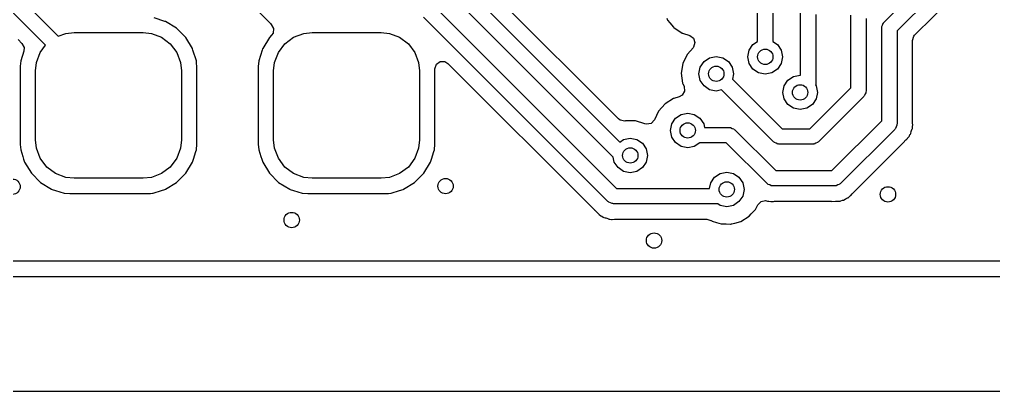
# Model space of a CAD drawing. Extents: x 100.2 to 143.8, y -109.8 to -50.2.
# Drawn here: x 119.29 to 131.97, y -93.92 to -89.07 of the extents above; entities that cross this region are included whole.
import ezdxf

# ---------------------------------------------------------------- set-up
doc = ezdxf.new("R2010")
doc.units = 0
doc.layers.add('BLACK', color=7, linetype='CONTINUOUS')

msp = doc.modelspace()

# ---------------------------------------------------------------- linework, layer by layer
at = {"layer": 'BLACK', "linetype": 'CONTINUOUS'}
for p, q in [((118.456, -87.9495), (119.795, -89.2883)), ((119.631, -89.4072), (118.285, -88.0616)), ((130.547, -89.1083), (131.505, -88.1506)), ((131.676, -88.2627), (130.718, -89.2204)), ((124.95, -88.5086), (127.109, -90.6677)), ((127.091, -90.3661), (125.179, -88.4545)), ((130.947, -89.2745), (131.78, -88.4423)), ((127.023, -90.8647), (124.779, -88.6207)), ((122.107, -88.6704), (122.552, -89.1151)), ((124.663, -88.8698), (127.066, -91.2725)), ((126.954, -91.4432), (124.551, -89.0405)), ((128.902, -89.3586), (128.902, -88.9305)), ((129.102, -88.9719), (129.102, -89.3586)), ((129.459, -89.7964), (129.459, -88.965)), ((129.659, -89.0064), (129.659, -89.9182)), ((130.115, -89.9626), (130.115, -89.016)), ((121.185, -89.0951), (121.043, -89.0505)), ((121.191, -89.0968), (121.185, -89.0951)), ((121.185, -89.0951), (121.185, -89.0951)), ((121.336, -89.1846), (121.191, -89.0968)), ((122.552, -89.1151), (122.555, -89.1183)), ((122.555, -89.1183), (122.557, -89.1227)), ((122.557, -89.1227), (122.569, -89.1344)), ((122.569, -89.1344), (122.599, -89.1878)), ((127.719, -89.0545), (127.729, -89.078)), ((127.729, -89.078), (127.76, -89.1151)), ((127.76, -89.1151), (127.808, -89.1713)), ((127.808, -89.1713), (127.808, -89.1713)), ((127.808, -89.1713), (127.812, -89.1767)), ((130.315, -89.0574), (130.315, -90.004)), ((130.518, -89.179), (130.52, -89.1713)), ((130.519, -89.1634), (130.53, -89.1425)), ((130.52, -89.1713), (130.519, -89.1634)), ((130.53, -89.1425), (130.537, -89.1202)), ((130.537, -89.1202), (130.544, -89.1155)), ((130.544, -89.1155), (130.547, -89.1083)), ((119.795, -89.2883), (119.892, -89.2517)), ((119.892, -89.2517), (120, -89.24)), ((120, -89.24), (120.9, -89.24)), ((120.9, -89.24), (121.008, -89.2517)), ((121.008, -89.2517), (121.14, -89.3014)), ((121.455, -89.3045), (121.336, -89.1846)), ((122.572, -89.277), (122.545, -89.3045)), ((122.592, -89.2486), (122.572, -89.277)), ((122.599, -89.1878), (122.592, -89.2486)), ((122.86, -89.3014), (122.992, -89.2517)), ((122.992, -89.2517), (123.1, -89.24)), ((123.1, -89.24), (124, -89.24)), ((124, -89.24), (124.108, -89.2517)), ((124.108, -89.2517), (124.24, -89.3014)), ((127.812, -89.1767), (127.92, -89.2482)), ((127.92, -89.2482), (127.926, -89.2503)), ((127.926, -89.2503), (127.926, -89.2503)), ((127.926, -89.2503), (128.018, -89.2789)), ((128.018, -89.2789), (128.068, -89.3143)), ((130.518, -90.3906), (130.518, -89.179)), ((130.718, -89.2204), (130.718, -90.432)), ((130.919, -89.3445), (130.937, -89.2863)), ((130.937, -89.2863), (130.947, -89.2745)), ((119.272, -89.3321), (119.322, -89.3822)), ((119.322, -89.3822), (119.35, -89.4367)), ((119.561, -89.4997), (119.631, -89.4072)), ((121.14, -89.3014), (121.254, -89.3864)), ((121.254, -89.3864), (121.339, -89.4997)), ((121.543, -89.4494), (121.455, -89.3045)), ((122.545, -89.3045), (122.457, -89.4494)), ((122.661, -89.4997), (122.746, -89.3864)), ((122.746, -89.3864), (122.86, -89.3014)), ((124.24, -89.3014), (124.354, -89.3864)), ((124.354, -89.3864), (124.439, -89.4997)), ((128.068, -89.3143), (128.087, -89.3723)), ((128.087, -89.3723), (128.069, -89.4307)), ((128.794, -89.4711), (128.842, -89.3981)), ((128.842, -89.3981), (128.902, -89.3586)), ((129.102, -89.3586), (129.161, -89.3981)), ((129.161, -89.3981), (129.209, -89.4711)), ((130.919, -90.4047), (130.919, -89.3445)), ((119.347, -89.4818), (119.306, -89.6112)), ((119.35, -89.4367), (119.347, -89.4818)), ((119.512, -89.6324), (119.561, -89.4997)), ((121.339, -89.4997), (121.388, -89.6324)), ((121.545, -89.4551), (121.543, -89.4494)), ((121.549, -89.4689), (121.545, -89.4551)), ((121.545, -89.4551), (121.545, -89.4551)), ((121.594, -89.6112), (121.549, -89.4689)), ((122.451, -89.4689), (122.406, -89.6112)), ((122.455, -89.4551), (122.451, -89.4689)), ((122.457, -89.4494), (122.455, -89.4551)), ((122.455, -89.4551), (122.455, -89.4551)), ((122.612, -89.6324), (122.661, -89.4997)), ((124.439, -89.4997), (124.488, -89.6324)), ((127.984, -89.5281), (127.929, -89.6449)), ((127.988, -89.5228), (127.984, -89.5281)), ((128.062, -89.4389), (127.988, -89.5228)), ((128.069, -89.4307), (128.062, -89.4389)), ((128.777, -89.5572), (128.794, -89.4711)), ((129.209, -89.4711), (129.227, -89.5572)), ((119.306, -89.6112), (119.3, -89.6783)), ((119.3, -89.6783), (119.3, -90.7017)), ((119.5, -89.7397), (119.512, -89.6324)), ((121.388, -89.6324), (121.4, -89.7397)), ((121.594, -89.6164), (121.594, -89.6112)), ((121.596, -89.6385), (121.594, -89.6164)), ((121.594, -89.6164), (121.594, -89.6164)), ((121.6, -89.6837), (121.596, -89.6385)), ((122.406, -89.6112), (122.4, -89.6837)), ((122.6, -89.7397), (122.612, -89.6324)), ((124.488, -89.6324), (124.5, -89.7397)), ((124.7, -89.7123), (124.719, -89.6541)), ((124.719, -89.6541), (124.769, -89.6182)), ((124.769, -89.6182), (124.83, -89.6182)), ((124.83, -89.6182), (124.87, -89.6423)), ((124.87, -89.6423), (126.774, -91.5472)), ((127.929, -89.6449), (127.909, -89.7724)), ((128.156, -89.6919), (128.205, -89.6189)), ((128.205, -89.6189), (128.278, -89.5701)), ((128.278, -89.5701), (128.364, -89.553)), ((128.364, -89.553), (128.45, -89.5701)), ((128.45, -89.5701), (128.523, -89.6189)), ((128.523, -89.6189), (128.572, -89.6919)), ((128.794, -89.6433), (128.777, -89.5572)), ((128.842, -89.7163), (128.794, -89.6433)), ((129.209, -89.6433), (129.161, -89.7163)), ((129.227, -89.5572), (129.209, -89.6433)), ((119.5, -90.6403), (119.5, -89.7397)), ((121.4, -89.7397), (121.4, -90.6403)), ((121.601, -90.6963), (121.6, -89.6837)), ((122.4, -89.6837), (122.4, -90.6963)), ((122.6, -90.6403), (122.6, -89.7397)), ((124.5, -89.7397), (124.5, -90.6403)), ((124.701, -90.6963), (124.7, -89.7123)), ((127.909, -89.7724), (127.926, -89.9004)), ((128.139, -89.778), (128.156, -89.6919)), ((128.156, -89.8641), (128.139, -89.778)), ((128.572, -89.6919), (128.589, -89.778)), ((128.589, -89.778), (128.575, -89.8477)), ((128.915, -89.7651), (128.842, -89.7163)), ((129.002, -89.7822), (128.915, -89.7651)), ((129.088, -89.7651), (129.002, -89.7822)), ((129.161, -89.7163), (129.088, -89.7651)), ((129.37, -89.813), (129.456, -89.7959)), ((129.456, -89.7959), (129.459, -89.7964)), ((127.926, -89.9004), (127.928, -89.9068)), ((127.928, -89.9068), (127.928, -89.9069)), ((127.928, -89.9069), (127.945, -89.9449)), ((128.205, -89.9371), (128.156, -89.8641)), ((128.575, -89.8477), (129.222, -90.495)), ((129.248, -89.9348), (129.297, -89.8618)), ((129.297, -89.8618), (129.37, -89.813)), ((129.659, -89.9182), (129.657, -89.9241)), ((129.657, -89.9241), (129.664, -89.9348)), ((127.921, -90.0586), (127.882, -90.0799)), ((127.951, -90.0057), (127.921, -90.0586)), ((127.945, -89.9449), (127.951, -90.0057)), ((128.278, -89.9859), (128.205, -89.9371)), ((128.364, -90.003), (128.278, -89.9859)), ((128.434, -89.9891), (128.364, -90.003)), ((129.11, -90.6657), (128.434, -89.9891)), ((129.231, -90.0209), (129.248, -89.9348)), ((129.248, -90.107), (129.231, -90.0209)), ((129.583, -90.495), (130.115, -89.9626)), ((129.664, -89.9348), (129.681, -90.0209)), ((129.681, -90.0209), (129.664, -90.107)), ((130.303, -90.0405), (130.296, -90.0628)), ((130.314, -90.0196), (130.303, -90.0405)), ((130.315, -90.004), (130.313, -90.0117)), ((130.313, -90.0117), (130.314, -90.0196)), ((127.697, -90.1704), (127.612, -90.2671)), ((127.806, -90.1015), (127.697, -90.1704)), ((127.813, -90.0996), (127.806, -90.1015)), ((127.882, -90.0799), (127.813, -90.0996)), ((127.813, -90.0996), (127.813, -90.0996)), ((129.297, -90.18), (129.248, -90.107)), ((129.37, -90.2287), (129.297, -90.18)), ((129.615, -90.18), (129.542, -90.2287)), ((129.664, -90.107), (129.615, -90.18)), ((130.286, -90.0747), (129.695, -90.6657)), ((130.289, -90.0675), (130.286, -90.0747)), ((130.296, -90.0628), (130.289, -90.0675)), ((127.612, -90.2671), (127.559, -90.3798)), ((127.833, -90.3579), (127.906, -90.3091)), ((127.906, -90.3091), (127.992, -90.292)), ((127.992, -90.292), (128.078, -90.3091)), ((128.078, -90.3091), (128.151, -90.3579)), ((129.456, -90.2459), (129.37, -90.2287)), ((129.542, -90.2287), (129.456, -90.2459)), ((127.114, -90.3833), (127.091, -90.3661)), ((127.174, -90.3941), (127.114, -90.3833)), ((127.175, -90.394), (127.174, -90.3941)), ((127.182, -90.3921), (127.175, -90.394)), ((127.189, -90.3921), (127.182, -90.3921)), ((127.242, -90.3924), (127.189, -90.3921)), ((127.189, -90.3921), (127.189, -90.3921)), ((127.311, -90.3929), (127.242, -90.3924)), ((127.435, -90.4298), (127.311, -90.3929)), ((127.457, -90.4359), (127.435, -90.4297)), ((127.435, -90.4297), (127.435, -90.4298)), ((127.517, -90.4244), (127.457, -90.4359)), ((127.559, -90.3798), (127.517, -90.4244)), ((127.767, -90.517), (127.784, -90.4309)), ((127.784, -90.4309), (127.833, -90.3579)), ((128.151, -90.3579), (128.2, -90.4309)), ((128.2, -90.4309), (128.209, -90.478)), ((129.869, -91.04), (130.518, -90.3906)), ((130.718, -90.432), (130.716, -90.4397)), ((130.716, -90.4397), (130.717, -90.4476)), ((130.919, -90.418), (130.919, -90.4047)), ((130.923, -90.4469), (130.919, -90.418)), ((127.784, -90.6031), (127.767, -90.517)), ((128.209, -90.478), (128.535, -90.478)), ((128.535, -90.478), (128.543, -90.4805)), ((128.543, -90.4805), (128.551, -90.4792)), ((128.551, -90.4792), (128.572, -90.4899)), ((128.572, -90.4899), (128.594, -90.4971)), ((128.594, -90.4971), (128.599, -90.5036)), ((128.599, -90.5036), (128.606, -90.5073)), ((128.606, -90.5073), (129.138, -91.04)), ((129.222, -90.495), (129.583, -90.495)), ((130.689, -90.5027), (129.981, -91.2107)), ((130.692, -90.4955), (130.689, -90.5027)), ((130.699, -90.4908), (130.692, -90.4955)), ((130.706, -90.4685), (130.699, -90.4908)), ((130.717, -90.4476), (130.706, -90.4685)), ((130.881, -90.5847), (130.891, -90.5653)), ((130.891, -90.5653), (130.892, -90.5634)), ((130.892, -90.5634), (130.897, -90.5559)), ((130.892, -90.5634), (130.892, -90.5634)), ((130.897, -90.5559), (130.904, -90.5299)), ((130.904, -90.5299), (130.908, -90.5161)), ((130.908, -90.5161), (130.915, -90.4979)), ((130.915, -90.4979), (130.918, -90.4914)), ((130.915, -90.4979), (130.915, -90.4979)), ((130.918, -90.4914), (130.919, -90.4851)), ((130.919, -90.4789), (130.921, -90.4561)), ((130.919, -90.4851), (130.919, -90.4789)), ((130.921, -90.4558), (130.923, -90.4469)), ((130.921, -90.4561), (130.921, -90.4558)), ((130.921, -90.4558), (130.921, -90.4558)), ((119.512, -90.7476), (119.5, -90.6403)), ((121.4, -90.6403), (121.388, -90.7476)), ((122.612, -90.7476), (122.6, -90.6403)), ((124.5, -90.6403), (124.488, -90.7476)), ((127.109, -90.6677), (127.158, -90.6351)), ((127.158, -90.6351), (127.244, -90.618)), ((127.244, -90.618), (127.33, -90.6351)), ((127.33, -90.6351), (127.403, -90.6839)), ((127.403, -90.6839), (127.452, -90.7569)), ((127.833, -90.6761), (127.784, -90.6031)), ((127.906, -90.7249), (127.833, -90.6761)), ((128.148, -90.678), (128.078, -90.7249)), ((128.494, -90.678), (128.148, -90.678)), ((129.026, -91.2107), (128.494, -90.678)), ((129.117, -90.6694), (129.11, -90.6657)), ((129.122, -90.6759), (129.117, -90.6694)), ((129.144, -90.6831), (129.122, -90.6759)), ((129.165, -90.6938), (129.144, -90.6831)), ((129.173, -90.6925), (129.165, -90.6938)), ((129.181, -90.695), (129.173, -90.6925)), ((129.632, -90.6925), (129.624, -90.695)), ((129.64, -90.6938), (129.632, -90.6925)), ((129.661, -90.6831), (129.64, -90.6938)), ((129.683, -90.6759), (129.661, -90.6831)), ((129.688, -90.6694), (129.683, -90.6759)), ((129.695, -90.6657), (129.688, -90.6694)), ((130.616, -90.8588), (130.793, -90.6823)), ((130.793, -90.6823), (130.796, -90.6796)), ((130.796, -90.6796), (130.8, -90.6774)), ((130.8, -90.6774), (130.834, -90.6412)), ((130.834, -90.6412), (130.836, -90.6385)), ((130.836, -90.6385), (130.85, -90.6247)), ((130.85, -90.6247), (130.853, -90.621)), ((130.853, -90.621), (130.856, -90.6171)), ((130.856, -90.6171), (130.87, -90.6021)), ((130.87, -90.6021), (130.876, -90.5954)), ((130.87, -90.6021), (130.87, -90.6021)), ((130.876, -90.5954), (130.88, -90.5869)), ((130.88, -90.5869), (130.881, -90.5847)), ((130.88, -90.5869), (130.88, -90.5869)), ((119.3, -90.7017), (119.306, -90.7688)), ((119.306, -90.7688), (119.334, -90.8565)), ((119.561, -90.8803), (119.512, -90.7476)), ((121.388, -90.7476), (121.339, -90.8803)), ((121.556, -90.8903), (121.586, -90.7924)), ((121.586, -90.7924), (121.594, -90.7688)), ((121.594, -90.7688), (121.601, -90.6963)), ((122.4, -90.6963), (122.406, -90.7688)), ((122.406, -90.7688), (122.434, -90.8565)), ((122.661, -90.8803), (122.612, -90.7476)), ((124.488, -90.7476), (124.439, -90.8803)), ((124.656, -90.8903), (124.686, -90.7924)), ((124.686, -90.7924), (124.694, -90.7688)), ((124.694, -90.7688), (124.701, -90.6963)), ((127.452, -90.7569), (127.469, -90.843)), ((127.992, -90.742), (127.906, -90.7249)), ((128.078, -90.7249), (127.992, -90.742)), ((129.624, -90.695), (129.181, -90.695)), ((119.334, -90.8565), (119.344, -90.8903)), ((119.344, -90.8903), (119.357, -90.9306)), ((119.357, -90.9306), (119.445, -91.0755)), ((119.646, -90.9936), (119.561, -90.8803)), ((121.339, -90.8803), (121.254, -90.9936)), ((121.455, -91.0755), (121.543, -90.9306)), ((121.543, -90.9306), (121.556, -90.8903)), ((122.434, -90.8565), (122.444, -90.8903)), ((122.444, -90.8903), (122.457, -90.9306)), ((122.457, -90.9306), (122.545, -91.0755)), ((122.746, -90.9936), (122.661, -90.8803)), ((124.439, -90.8803), (124.354, -90.9936)), ((124.555, -91.0755), (124.643, -90.9306)), ((124.643, -90.9306), (124.656, -90.8903)), ((127.036, -90.9291), (127.023, -90.8647)), ((127.085, -91.0021), (127.036, -90.9291)), ((127.452, -90.9291), (127.403, -91.0021)), ((127.469, -90.843), (127.452, -90.9291)), ((130.142, -91.3332), (130.616, -90.8588)), ((119.76, -91.0786), (119.646, -90.9936)), ((121.254, -90.9936), (121.14, -91.0786)), ((122.86, -91.0786), (122.746, -90.9936)), ((124.354, -90.9936), (124.24, -91.0786)), ((127.158, -91.0509), (127.085, -91.0021)), ((127.244, -91.068), (127.158, -91.0509)), ((127.33, -91.0509), (127.244, -91.068)), ((127.403, -91.0021), (127.33, -91.0509)), ((128.415, -91.0778), (128.501, -91.0606)), ((128.501, -91.0606), (128.587, -91.0778)), ((129.138, -91.04), (129.869, -91.04)), ((119.445, -91.0755), (119.564, -91.1954)), ((119.564, -91.1954), (119.709, -91.2832)), ((119.892, -91.1283), (119.76, -91.0786)), ((120, -91.14), (119.892, -91.1283)), ((120.9, -91.14), (120, -91.14)), ((121.008, -91.1283), (120.9, -91.14)), ((121.14, -91.0786), (121.008, -91.1283)), ((121.191, -91.2832), (121.336, -91.1954)), ((121.336, -91.1954), (121.455, -91.0755)), ((122.545, -91.0755), (122.664, -91.1954)), ((122.664, -91.1954), (122.809, -91.2832)), ((122.992, -91.1283), (122.86, -91.0786)), ((123.1, -91.14), (122.992, -91.1283)), ((124, -91.14), (123.1, -91.14)), ((124.108, -91.1283), (124, -91.14)), ((124.24, -91.0786), (124.108, -91.1283)), ((124.291, -91.2832), (124.436, -91.1954)), ((124.436, -91.1954), (124.555, -91.0755)), ((128.278, -91.2725), (128.293, -91.1995)), ((128.293, -91.1995), (128.342, -91.1265)), ((128.342, -91.1265), (128.415, -91.0778)), ((128.587, -91.0778), (128.66, -91.1265)), ((128.66, -91.1265), (128.709, -91.1995)), ((128.709, -91.1995), (128.726, -91.2856)), ((119.709, -91.2832), (119.715, -91.2849)), ((119.715, -91.2849), (119.715, -91.2849)), ((119.715, -91.2849), (119.759, -91.2986)), ((119.759, -91.2986), (119.871, -91.3338)), ((121.029, -91.3338), (121.141, -91.2986)), ((121.141, -91.2986), (121.185, -91.2849)), ((121.185, -91.2849), (121.191, -91.2832)), ((121.185, -91.2849), (121.185, -91.2849)), ((122.809, -91.2832), (122.815, -91.2849)), ((122.815, -91.2849), (122.815, -91.2849)), ((122.815, -91.2849), (122.859, -91.2986)), ((122.859, -91.2986), (122.971, -91.3338)), ((124.129, -91.3338), (124.241, -91.2986)), ((124.241, -91.2986), (124.285, -91.2849)), ((124.285, -91.2849), (124.291, -91.2832)), ((124.285, -91.2849), (124.285, -91.2849)), ((127.066, -91.2725), (128.278, -91.2725)), ((128.726, -91.2856), (128.709, -91.3717)), ((129.033, -91.2144), (129.026, -91.2107)), ((129.038, -91.2209), (129.033, -91.2144)), ((129.06, -91.2281), (129.038, -91.2209)), ((129.081, -91.2388), (129.06, -91.2281)), ((129.089, -91.2375), (129.081, -91.2388)), ((129.097, -91.24), (129.089, -91.2375)), ((129.91, -91.24), (129.097, -91.24)), ((129.918, -91.2375), (129.91, -91.24)), ((129.926, -91.2388), (129.918, -91.2375)), ((129.947, -91.2281), (129.926, -91.2388)), ((129.969, -91.2209), (129.947, -91.2281)), ((129.974, -91.2144), (129.969, -91.2209)), ((129.981, -91.2107), (129.974, -91.2144)), ((119.871, -91.3338), (119.944, -91.3405)), ((119.944, -91.3405), (120.45, -91.3405)), ((120.45, -91.3405), (120.956, -91.3405)), ((120.956, -91.3405), (120.996, -91.3369)), ((120.996, -91.3369), (121.024, -91.3343)), ((121.024, -91.3343), (121.029, -91.3338)), ((121.024, -91.3343), (121.024, -91.3343)), ((122.971, -91.3338), (123.044, -91.3405)), ((123.044, -91.3405), (123.55, -91.3405)), ((123.55, -91.3405), (124.056, -91.3405)), ((124.056, -91.3405), (124.096, -91.3369)), ((124.096, -91.3369), (124.124, -91.3343)), ((124.124, -91.3343), (124.129, -91.3338)), ((124.124, -91.3343), (124.124, -91.3343)), ((126.961, -91.4469), (126.954, -91.4432)), ((126.966, -91.4534), (126.961, -91.4469)), ((126.988, -91.4606), (126.966, -91.4534)), ((128.66, -91.4447), (128.587, -91.4935)), ((128.709, -91.3717), (128.66, -91.4447)), ((128.905, -91.4858), (128.947, -91.4416)), ((128.947, -91.4416), (129.007, -91.4309)), ((129.007, -91.4309), (129.03, -91.437)), ((129.03, -91.437), (129.038, -91.4399)), ((129.038, -91.4399), (129.044, -91.4405)), ((129.044, -91.4405), (129.05, -91.4405)), ((129.05, -91.4405), (129.073, -91.4432)), ((129.073, -91.4432), (129.073, -91.4432)), ((129.073, -91.4432), (129.073, -91.4432)), ((129.073, -91.4432), (129.082, -91.4453)), ((129.082, -91.4453), (129.111, -91.4414)), ((129.111, -91.4414), (129.124, -91.4405)), ((129.124, -91.4405), (129.856, -91.4405)), ((129.856, -91.4405), (129.861, -91.4408)), ((129.861, -91.4408), (129.865, -91.4424)), ((129.865, -91.4424), (129.915, -91.4406)), ((129.915, -91.4406), (129.918, -91.4405)), ((129.918, -91.4405), (129.938, -91.4405)), ((129.938, -91.4405), (129.942, -91.4397)), ((129.942, -91.4397), (129.948, -91.4393)), ((129.948, -91.4393), (129.964, -91.4387)), ((129.964, -91.4387), (129.968, -91.4386)), ((129.968, -91.4386), (129.977, -91.4382)), ((129.977, -91.4382), (129.986, -91.4346)), ((129.986, -91.4346), (129.988, -91.4337)), ((129.986, -91.4346), (129.986, -91.4346)), ((129.988, -91.4337), (130.009, -91.4273)), ((130.009, -91.4273), (130.02, -91.4252)), ((130.02, -91.4252), (130.043, -91.4112)), ((130.043, -91.4112), (130.056, -91.4045)), ((130.056, -91.4045), (130.074, -91.3968)), ((130.074, -91.3968), (130.08, -91.394)), ((130.074, -91.3968), (130.074, -91.3968)), ((130.08, -91.394), (130.085, -91.39)), ((130.085, -91.39), (130.089, -91.3857)), ((130.089, -91.3857), (130.107, -91.3714)), ((130.107, -91.3714), (130.115, -91.3665)), ((130.115, -91.3665), (130.133, -91.3432)), ((130.133, -91.3432), (130.142, -91.3332)), ((126.774, -91.5472), (126.777, -91.5503)), ((126.777, -91.5503), (126.779, -91.5548)), ((126.779, -91.5548), (126.786, -91.561)), ((126.786, -91.561), (126.815, -91.5884)), ((127.009, -91.4713), (126.988, -91.4606)), ((127.017, -91.47), (127.009, -91.4713)), ((127.025, -91.4725), (127.017, -91.47)), ((128.383, -91.4725), (127.025, -91.4725)), ((128.415, -91.4935), (128.383, -91.4725)), ((128.501, -91.5106), (128.415, -91.4935)), ((128.587, -91.4935), (128.501, -91.5106)), ((128.82, -91.6047), (128.873, -91.5454)), ((128.873, -91.5454), (128.878, -91.5401)), ((128.873, -91.5454), (128.873, -91.5454)), ((128.878, -91.5401), (128.905, -91.4858)), ((126.815, -91.5884), (126.818, -91.591)), ((126.818, -91.591), (126.832, -91.6047)), ((126.832, -91.6047), (126.836, -91.6073)), ((126.836, -91.6073), (126.84, -91.6107)), ((126.84, -91.6107), (126.861, -91.6309)), ((126.861, -91.6309), (126.87, -91.6343)), ((126.87, -91.6343), (126.87, -91.6343)), ((126.87, -91.6343), (126.872, -91.6352)), ((126.872, -91.6352), (126.891, -91.6455)), ((126.891, -91.6455), (126.893, -91.6468)), ((126.893, -91.6468), (126.893, -91.6468)), ((126.893, -91.6468), (126.901, -91.652)), ((126.901, -91.652), (126.916, -91.6556)), ((126.916, -91.6556), (126.927, -91.6581)), ((126.927, -91.6581), (126.941, -91.6625)), ((126.941, -91.6625), (126.959, -91.6698)), ((126.959, -91.6698), (126.959, -91.6698)), ((126.959, -91.6698), (126.965, -91.6724)), ((126.965, -91.6724), (126.972, -91.673)), ((126.972, -91.673), (126.978, -91.673)), ((126.978, -91.673), (127.001, -91.6757)), ((127.001, -91.6757), (127.001, -91.6757)), ((127.001, -91.6757), (127.001, -91.6757)), ((127.001, -91.6757), (127.01, -91.6778)), ((127.01, -91.6778), (127.039, -91.6739)), ((127.039, -91.6739), (127.052, -91.673)), ((127.052, -91.673), (128.24, -91.673)), ((128.24, -91.673), (128.295, -91.6896)), ((128.295, -91.6896), (128.299, -91.6925)), ((128.299, -91.6925), (128.299, -91.6925)), ((128.299, -91.6925), (128.305, -91.6964)), ((128.305, -91.6964), (128.312, -91.6985)), ((128.312, -91.6985), (128.312, -91.6985)), ((128.312, -91.6985), (128.366, -91.7155)), ((128.606, -91.724), (128.682, -91.7033)), ((128.682, -91.7033), (128.792, -91.6358)), ((128.792, -91.6358), (128.82, -91.6047)), ((128.366, -91.7155), (128.428, -91.7349)), ((128.428, -91.7349), (128.493, -91.7361)), ((128.493, -91.7361), (128.55, -91.7372)), ((128.55, -91.7372), (128.55, -91.7372)), ((128.55, -91.7372), (128.557, -91.7373)), ((128.557, -91.7373), (128.564, -91.7354)), ((128.564, -91.7354), (128.606, -91.724)), ((128.564, -91.7354), (128.564, -91.7354)), ((135.872, -92.22), (111.745, -92.22)), ((111.73, -92.4205), (135.939, -92.4205)), ((135.648, -93.9205), (112.04, -93.9205))]:
    msp.add_line(p, q, dxfattribs=at)
at = {"layer": 'BLACK'}
for centre in [(129.002, -89.5572), (128.364, -89.778), (129.456, -90.0209), (127.992, -90.517), (127.244, -90.843), (119.2, -91.25), (124.839, -91.243), (128.501, -91.2856), (130.6, -91.35), (122.835, -91.6845), (127.554, -91.952)]:
    msp.add_circle(centre, 0.1, dxfattribs=at)

doc.saveas('drawing.dxf')
